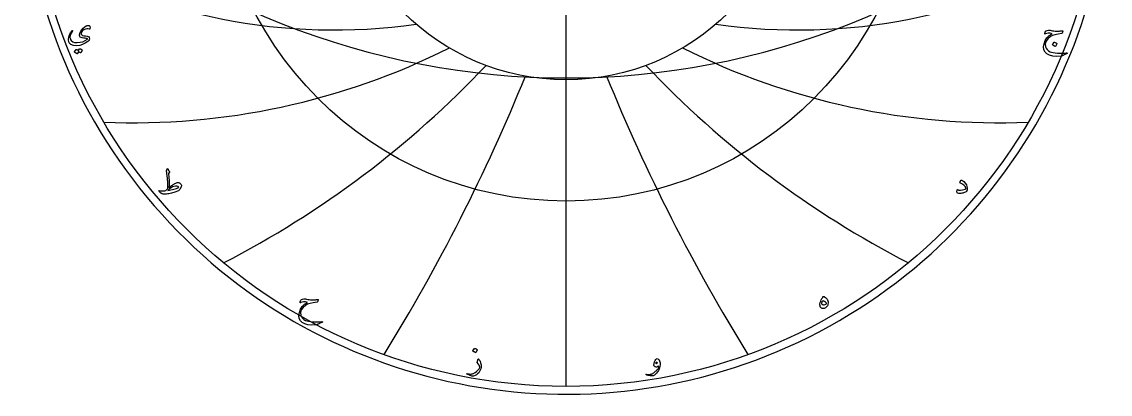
# Model space of a CAD drawing. Header units: millimetres. Extents: x -74 to 74, y -74 to 75.
# Drawn here: x -73.5 to 73.5, y -73.5 to -23.2 of the extents above; entities that cross this region are included whole.
import ezdxf

# ---------------------------------------------------------------- set-up
doc = ezdxf.new("R2010")
doc.units = ezdxf.units.MM
for name, color, linetype in [('CUT_OUTER', 1, 'Continuous'), ('ENGRAVE', 7, 'Continuous'), ('ENGRAVE_FINE', 8, 'Continuous'), ('TEXT', 5, 'Continuous')]:
    doc.layers.add(name, color=color, linetype=linetype)

msp = doc.modelspace()

# ---------------------------------------------------------------- linework, layer by layer
at = {"layer": 'CUT_OUTER'}
msp.add_arc((-0.0002, -0.0002), 73.5074, 145.195103, 87.803182, dxfattribs=at)
at = {"layer": 'ENGRAVE'}
for points in [[(0, -72.45), (0, 72.45)], [(0, -72.45), (0, -31.0439)]]:
    msp.add_lwpolyline(points, dxfattribs=at)
for radius in [72.45, 47.425, 31.0439]:
    msp.add_circle((0, 0), radius, dxfattribs=at)
for centre, radius, start, end in [((-31.2661, 54.1545), 78.4819, 239.415548, 278.083995), ((31.2661, 54.1545), 78.4819, 261.916005, 300.584452), ((-58.4656, 58.4656), 95.3183, 267.619017, 296.620352), ((58.4656, 58.4656), 95.3183, 243.379648, 272.380983), ((-106.771, 61.6443), 132.0954, 297.270124, 316.604347), ((106.771, 61.6443), 132.0954, 223.395653, 242.729876), ((-237.3281, 63.5919), 250.2353, 328.231954, 337.899065), ((237.3281, 63.5919), 250.2353, 202.100935, 211.768046)]:
    msp.add_arc(centre, radius, start, end, dxfattribs=at)
at = {"layer": 'ENGRAVE_FINE'}
msp.add_arc((0, 73.0972), 103.8953, 225.796451, 314.203549, dxfattribs=at)
at = {"layer": 'TEXT'}
for points in [[(-64.4179, -24.2206), (-64.5659, -24.1711), (-64.731, -24.1691), (-64.9132, -24.2146), (-65.1126, -24.3074), (-65.2391, -24.3959), (-65.3446, -24.5016), (-65.4288, -24.6245), (-65.4919, -24.7644), (-65.4982, -24.7924), (-65.4988, -24.8216), (-65.4937, -24.8518), (-65.4828, -24.8833), (-65.4102, -24.9809), (-65.2886, -25.0546), (-65.1177, -25.1043), (-64.8978, -25.13), (-64.6807, -25.1532), (-64.523, -25.1952), (-64.4248, -25.256), (-64.3859, -25.3357), (-64.3816, -25.5025), (-64.4145, -25.6511), (-64.4845, -25.7813), (-64.5916, -25.8933), (-64.9318, -26.1255), (-65.2943, -26.2966), (-65.679, -26.4066), (-66.0861, -26.4554), (-66.5306, -26.4246), (-66.863, -26.2909), (-67.0836, -26.0544), (-67.1921, -25.715), (-67.1984, -25.5288), (-67.1715, -25.3266), (-67.1116, -25.1083), (-67.0184, -24.8741), (-66.986, -24.809), (-66.9527, -24.7461), (-66.9186, -24.6856), (-66.8836, -24.6273), (-66.8475, -24.571), (-66.8099, -24.5165), (-66.7709, -24.4636), (-66.7305, -24.4125), (-66.7088, -24.3914), (-66.6894, -24.3828), (-66.6722, -24.3868), (-66.6574, -24.4034), (-66.6491, -24.4239), (-66.6471, -24.4445), (-66.6514, -24.4651), (-66.6619, -24.4856), (-66.8499, -24.7884), (-66.9613, -25.0615), (-66.9962, -25.3049), (-66.9544, -25.5185), (-66.8202, -25.7436), (-66.6231, -25.9024), (-66.3632, -25.995), (-66.0404, -26.0213), (-65.6268, -25.9884), (-65.2543, -25.9036), (-64.9229, -25.7668), (-64.6327, -25.5779), (-64.6153, -25.5619), (-64.6087, -25.5459), (-64.613, -25.53), (-64.6282, -25.514), (-64.6896, -25.4842), (-64.7961, -25.4591), (-64.9478, -25.4385), (-65.1446, -25.4225), (-65.3448, -25.398), (-65.4977, -25.3517), (-65.6031, -25.2837), (-65.661, -25.194), (-65.6879, -25.0886), (-65.6953, -24.9781), (-65.6833, -24.8624), (-65.6519, -24.7416), (-65.5499, -24.5042), (-65.4085, -24.2857), (-65.2277, -24.086), (-65.0075, -23.9052), (-64.9489, -23.8624), (-64.8921, -23.8252), (-64.837, -23.7938), (-64.7835, -23.7681), (-64.7321, -23.7478), (-64.683, -23.7327), (-64.6362, -23.7227), (-64.5916, -23.7178), (-64.4173, -23.7341), (-64.3105, -23.8104), (-64.2711, -23.9466), (-64.2991, -24.1429), (-64.3202, -24.1957), (-64.3471, -24.2263), (-64.3796, -24.2346), (-64.4179, -24.2206)], [(67.1213, -24.5039), (67.0116, -24.7507), (67.0016, -24.767), (66.9899, -24.7793), (66.9764, -24.7876), (66.9613, -24.7918), (66.4543, -24.8718), (66.0301, -24.9701), (65.6888, -25.0866), (65.4302, -25.2215), (65.0678, -25.5171), (64.835, -25.8419), (64.7318, -26.1958), (64.7584, -26.5788), (64.839, -26.7862), (64.9755, -26.9696), (65.168, -27.129), (65.4165, -27.2644), (65.5911, -27.3249), (65.8084, -27.3741), (66.0687, -27.4118), (66.3717, -27.4381), (66.5328, -27.4458), (66.6917, -27.4506), (66.8482, -27.4526), (67.0024, -27.4518), (67.1538, -27.4483), (67.3018, -27.4426), (67.4463, -27.4346), (67.5874, -27.4244), (67.6206, -27.4221), (67.6469, -27.4244), (67.6663, -27.4312), (67.6788, -27.4426), (67.6857, -27.4566), (67.688, -27.4712), (67.6857, -27.4863), (67.6788, -27.502), (67.6738, -27.5105), (67.668, -27.5175), (67.6613, -27.523), (67.6537, -27.5272), (67.6456, -27.5308), (67.6371, -27.5346), (67.6284, -27.5388), (67.6194, -27.5432), (67.4877, -27.5852), (67.3715, -27.6289), (67.2707, -27.6743), (67.1852, -27.7214), (67.1305, -27.7554), (67.0807, -27.7843), (67.0357, -27.808), (66.9956, -27.8265), (66.9609, -27.8408), (66.9322, -27.8517), (66.9095, -27.8591), (66.8927, -27.8631), (66.2678, -27.8862), (65.7365, -27.8414), (65.2988, -27.7286), (64.9549, -27.5477), (64.7064, -27.2998), (64.5596, -26.9902), (64.5145, -26.6188), (64.571, -26.1858), (64.7207, -25.7496), (64.9549, -25.378), (65.2737, -25.0709), (65.677, -24.8284), (65.3914, -24.7738), (65.1423, -24.761), (64.9298, -24.7898), (64.7538, -24.8604), (64.7384, -24.8661), (64.7241, -24.8695), (64.711, -24.8707), (64.699, -24.8695), (64.689, -24.8658), (64.6819, -24.8593), (64.6776, -24.8498), (64.6761, -24.8375), (64.6824, -24.7807), (64.6921, -24.7244), (64.7053, -24.6687), (64.7218, -24.6136), (64.7801, -24.5065), (64.8727, -24.4274), (64.9995, -24.3762), (65.1606, -24.3531), (65.2626, -24.354), (65.3903, -24.3657), (65.5436, -24.3882), (65.7227, -24.4216), (65.9076, -24.4551), (66.0781, -24.4776), (66.2343, -24.4893), (66.3763, -24.4902), (66.4446, -24.4872), (66.5168, -24.4828), (66.5931, -24.4769), (66.6734, -24.4696), (66.7576, -24.4606), (66.8459, -24.4496), (66.9382, -24.4366), (67.0344, -24.4216), (67.0896, -24.4199), (67.1224, -24.4331), (67.133, -24.4611), (67.1213, -24.5039)], [(65.9421, -25.9847), (65.9478, -25.979), (65.9558, -25.9756), (65.9661, -25.9744), (65.9787, -25.9756), (66.0675, -26.0115), (66.1512, -26.0555), (66.2298, -26.1075), (66.3032, -26.1675), (66.3103, -26.1767), (66.3135, -26.1858), (66.3126, -26.1949), (66.3077, -26.2041), (66.0929, -26.5514), (66.0849, -26.5597), (66.0747, -26.5617), (66.0621, -26.5574), (66.0472, -26.5468), (66.0344, -26.5377), (66.0141, -26.524), (65.9864, -26.5057), (65.9513, -26.4829), (65.9081, -26.4554), (65.8564, -26.4234), (65.7962, -26.3869), (65.7273, -26.3458), (65.7182, -26.3389), (65.7136, -26.332), (65.7136, -26.3252), (65.7182, -26.3183)], [(-65.6976, -26.8576), (-65.6919, -26.8519), (-65.6839, -26.8485), (-65.6736, -26.8473), (-65.661, -26.8485), (-65.6161, -26.8653), (-65.5725, -26.8839), (-65.5304, -26.9042), (-65.4897, -26.9262), (-65.4501, -26.9502), (-65.4114, -26.9765), (-65.3735, -27.005), (-65.3366, -27.0359), (-65.3294, -27.0453), (-65.3263, -27.0553), (-65.3271, -27.0659), (-65.332, -27.077), (-65.5514, -27.4244), (-65.5574, -27.4289), (-65.5662, -27.4289), (-65.5779, -27.4244), (-65.5925, -27.4152), (-65.6025, -27.4068), (-65.6188, -27.3952), (-65.6413, -27.3805), (-65.6702, -27.3627), (-65.7056, -27.3414), (-65.7479, -27.3164), (-65.797, -27.2877), (-65.853, -27.2552), (-66.0267, -27.5249), (-66.0347, -27.5332), (-66.045, -27.5352), (-66.0575, -27.5309), (-66.0724, -27.5203), (-66.0852, -27.5112), (-66.1055, -27.4975), (-66.1332, -27.4792), (-66.1684, -27.4563), (-66.2115, -27.4289), (-66.2632, -27.3969), (-66.3235, -27.3604), (-66.3923, -27.3192), (-66.3994, -27.3124), (-66.4026, -27.3055), (-66.4017, -27.2987), (-66.3969, -27.2918), (-66.1729, -26.9582), (-66.1672, -26.9525), (-66.1592, -26.949), (-66.1489, -26.9479), (-66.1364, -26.949), (-66.0981, -26.9615), (-66.0609, -26.9759), (-66.025, -26.9923), (-65.9901, -27.0107), (-65.9564, -27.0309), (-65.9238, -27.0524), (-65.8924, -27.0754), (-65.8621, -27.0999)], [(-53.9524, -43.3056), (-53.9306, -43.2559), (-53.9112, -43.2119), (-53.8941, -43.1736), (-53.8792, -43.1411), (-53.8669, -43.1145), (-53.8575, -43.0942), (-53.851, -43.0802), (-53.8472, -43.0725), (-53.8395, -43.0625), (-53.8301, -43.0554), (-53.819, -43.0511), (-53.8061, -43.0497), (-53.7955, -43.0514), (-53.7867, -43.0565), (-53.7795, -43.0651), (-53.7741, -43.0771), (-53.7501, -43.1354), (-53.7284, -43.1868), (-53.709, -43.2313), (-53.6918, -43.2691), (-53.682, -43.2856), (-53.6707, -43.3033), (-53.658, -43.3222), (-53.6439, -43.3422), (-53.628, -43.3633), (-53.6102, -43.3856), (-53.5903, -43.409), (-53.5685, -43.4336), (-53.5547, -43.4584), (-53.5502, -43.4827), (-53.5547, -43.5064), (-53.5685, -43.5296), (-53.6553, -43.6438), (-53.667, -43.6624), (-53.6747, -43.6815), (-53.6784, -43.7012), (-53.6781, -43.7215), (-53.6336, -44.2245), (-53.605, -44.6321), (-53.5924, -44.9444), (-53.5959, -45.1612), (-53.6006, -45.2421), (-53.6056, -45.316), (-53.6109, -45.3827), (-53.6164, -45.4422), (-53.6223, -45.4949), (-53.6284, -45.5411), (-53.6349, -45.5806), (-53.6416, -45.6136), (-53.5049, -45.5091), (-53.3782, -45.4148), (-53.2615, -45.3308), (-53.1548, -45.2571), (-53.0584, -45.1934), (-52.9726, -45.1395), (-52.8973, -45.0952), (-52.8326, -45.0606), (-52.7175, -45.0092), (-52.6098, -44.9692), (-52.5096, -44.9406), (-52.4167, -44.9235), (-52.3676, -44.9221), (-52.3162, -44.9315), (-52.2625, -44.9518), (-52.2065, -44.9829), (-52.0957, -45.0615), (-52.0145, -45.1372), (-51.9631, -45.21), (-51.9414, -45.28), (-51.9428, -45.358), (-51.9608, -45.4457), (-51.9954, -45.5431), (-52.0465, -45.6502), (-52.1037, -45.7556), (-52.1562, -45.8433), (-52.2042, -45.9133), (-52.2476, -45.9655), (-52.3367, -46.0315), (-52.4899, -46.1061), (-52.7069, -46.1892), (-52.988, -46.2809), (-53.1447, -46.3263), (-53.3039, -46.3666), (-53.4658, -46.4017), (-53.6301, -46.4317), (-53.7965, -46.4569), (-53.9644, -46.4774), (-54.1336, -46.4934), (-54.3043, -46.5048), (-54.3667, -46.4923), (-54.426, -46.4774), (-54.4821, -46.4603), (-54.5351, -46.4409), (-54.5855, -46.4191), (-54.6339, -46.3952), (-54.6803, -46.3689), (-54.7247, -46.3403), (-54.8027, -46.2832), (-54.8676, -46.226), (-54.9193, -46.1689), (-54.9578, -46.1118), (-54.979, -46.0644), (-54.983, -46.0318), (-54.9698, -46.0141), (-54.9395, -46.0112), (-54.854, -46.0214), (-54.7619, -46.029), (-54.6632, -46.034), (-54.5579, -46.0364), (-54.4461, -46.0362), (-54.3277, -46.0335), (-54.2027, -46.0282), (-54.0712, -46.0204), (-53.7695, -45.7233), (-53.764, -45.6039), (-53.761, -45.4834), (-53.7605, -45.3617), (-53.7627, -45.2389), (-53.7671, -45.1146), (-53.7735, -44.9886), (-53.782, -44.861), (-53.7924, -44.7316), (-53.8041, -44.6034), (-53.8164, -44.4796), (-53.8292, -44.3601), (-53.8427, -44.2448), (-53.8561, -44.1336), (-53.8689, -44.026), (-53.8812, -43.9222), (-53.8929, -43.8221), (-53.9039, -43.7294), (-53.9141, -43.6478), (-53.9234, -43.5774), (-53.9318, -43.5181), (-53.9394, -43.4697), (-53.9461, -43.4319), (-53.9519, -43.4046), (-53.9569, -43.3879), (-53.9601, -43.369), (-53.9604, -43.349), (-53.9578, -43.3279), (-53.9524, -43.3056)], [(-52.9743, -45.4445), (-53.1511, -45.5179), (-53.3479, -45.6331), (-53.5647, -45.7899), (-53.8015, -45.9884), (-53.572, -45.96), (-53.3542, -45.925), (-53.1481, -45.8834), (-52.9537, -45.8353), (-52.7714, -45.7812), (-52.6013, -45.7216), (-52.4434, -45.6566), (-52.2979, -45.5862), (-52.3967, -45.4642), (-52.5424, -45.4), (-52.7349, -45.3934), (-52.9743, -45.4445)], [(53.212, -44.9052), (53.2301, -44.8508), (53.248, -44.8018), (53.2655, -44.7583), (53.2828, -44.7201), (53.2995, -44.6871), (53.3154, -44.659), (53.3304, -44.6357), (53.3445, -44.6173), (53.3665, -44.5996), (53.3914, -44.5922), (53.4191, -44.595), (53.4496, -44.6082), (53.7201, -44.7895), (53.9284, -45.0001), (54.0743, -45.2397), (54.158, -45.5085), (54.1697, -45.5853), (54.1774, -45.6605), (54.1812, -45.7339), (54.1809, -45.8056), (54.1763, -45.875), (54.1672, -45.9415), (54.1535, -46.0052), (54.1352, -46.0661), (54.1189, -46.0987), (54.0975, -46.1278), (54.0709, -46.1535), (54.0392, -46.1758), (53.9301, -46.2292), (53.8175, -46.2752), (53.7016, -46.3137), (53.5822, -46.3449), (53.4599, -46.3692), (53.3354, -46.3872), (53.2085, -46.3989), (53.0794, -46.4043), (52.9263, -46.3786), (52.8326, -46.2923), (52.7984, -46.1455), (52.8235, -45.9381), (52.8321, -45.9156), (52.8441, -45.8981), (52.8595, -45.8858), (52.8783, -45.8787), (52.8946, -45.8807), (52.9115, -45.8867), (52.9289, -45.8967), (52.9469, -45.9107), (53.0026, -45.9407), (53.0783, -45.9575), (53.174, -45.9613), (53.2897, -45.9518), (53.5407, -45.9153), (53.7456, -45.8741), (53.9041, -45.8284), (54.0163, -45.7782), (54.0221, -45.7713), (54.0255, -45.7599), (54.0266, -45.7439), (54.0255, -45.7233), (53.9481, -45.5074), (53.7981, -45.3166), (53.5756, -45.1509), (53.2805, -45.0103), (53.242, -44.9901), (53.2177, -44.9658), (53.2077, -44.9375), (53.212, -44.9052)], [(-33.4627, -60.7829), (-33.5724, -61.0297), (-33.5824, -61.046), (-33.5941, -61.0583), (-33.6076, -61.0666), (-33.6227, -61.0709), (-34.1297, -61.1509), (-34.5539, -61.2491), (-34.8953, -61.3657), (-35.1538, -61.5005), (-35.5163, -61.7961), (-35.7491, -62.1209), (-35.8522, -62.4748), (-35.8256, -62.8579), (-35.7451, -63.0652), (-35.6085, -63.2486), (-35.416, -63.408), (-35.1675, -63.5434), (-34.993, -63.604), (-34.7756, -63.6531), (-34.5154, -63.6908), (-34.2123, -63.7171), (-34.0512, -63.7248), (-33.8924, -63.7297), (-33.7358, -63.7317), (-33.5816, -63.7308), (-33.4302, -63.7274), (-33.2822, -63.7217), (-33.1377, -63.7137), (-32.9966, -63.7034), (-32.9634, -63.7011), (-32.9372, -63.7034), (-32.9177, -63.7102), (-32.9052, -63.7217), (-32.8983, -63.7357), (-32.896, -63.7502), (-32.8983, -63.7654), (-32.9052, -63.7811), (-32.9102, -63.7895), (-32.916, -63.7965), (-32.9227, -63.8021), (-32.9303, -63.8062), (-32.9384, -63.8098), (-32.9469, -63.8136), (-32.9556, -63.8178), (-32.9646, -63.8222), (-33.0963, -63.8642), (-33.2125, -63.9079), (-33.3134, -63.9533), (-33.3988, -64.0005), (-33.4535, -64.0344), (-33.5033, -64.0633), (-33.5483, -64.087), (-33.5884, -64.1056), (-33.6231, -64.1199), (-33.6518, -64.1307), (-33.6746, -64.1381), (-33.6913, -64.1421), (-34.3163, -64.1653), (-34.8476, -64.1204), (-35.2852, -64.0076), (-35.6291, -63.8268), (-35.8776, -63.5788), (-36.0244, -63.2692), (-36.0695, -62.8979), (-36.013, -62.4648), (-35.8633, -62.0286), (-35.6291, -61.657), (-35.3103, -61.35), (-34.907, -61.1074), (-35.1926, -61.0529), (-35.4417, -61.04), (-35.6542, -61.0689), (-35.8302, -61.1394), (-35.8456, -61.1451), (-35.8599, -61.1486), (-35.873, -61.1497), (-35.885, -61.1486), (-35.895, -61.1449), (-35.9022, -61.1383), (-35.9064, -61.1289), (-35.9079, -61.1166), (-35.9016, -61.0597), (-35.8919, -61.0035), (-35.8787, -60.9478), (-35.8622, -60.8926), (-35.8039, -60.7855), (-35.7113, -60.7064), (-35.5845, -60.6553), (-35.4234, -60.6321), (-35.3214, -60.633), (-35.1938, -60.6447), (-35.0404, -60.6673), (-34.8613, -60.7007), (-34.6765, -60.7341), (-34.5059, -60.7567), (-34.3497, -60.7684), (-34.2077, -60.7692), (-34.1394, -60.7662), (-34.0672, -60.7618), (-33.9909, -60.756), (-33.9106, -60.7487), (-33.8264, -60.7397), (-33.7381, -60.7287), (-33.6458, -60.7157), (-33.5496, -60.7007), (-33.4945, -60.699), (-33.4616, -60.7121), (-33.451, -60.7401), (-33.4627, -60.7829)], [(34.7242, -60.3259), (34.7633, -60.3079), (34.8076, -60.3042), (34.857, -60.3148), (34.9115, -60.3396), (35.0472, -60.4305), (35.1618, -60.5339), (35.2552, -60.6498), (35.3274, -60.7784), (35.3774, -60.9123), (35.404, -61.0492), (35.4071, -61.1888), (35.3869, -61.3314), (35.35, -61.4614), (35.2989, -61.577), (35.2335, -61.6784), (35.1538, -61.7656), (35.0638, -61.8355), (34.9675, -61.8855), (34.865, -61.9155), (34.7562, -61.9255), (34.6139, -61.9152), (34.4979, -61.8753), (34.4082, -61.8056), (34.3448, -61.7062), (34.3068, -61.5853), (34.2934, -61.4468), (34.3045, -61.2905), (34.3403, -61.1166), (34.3982, -60.9361), (34.4762, -60.7647), (34.5742, -60.6024), (34.6922, -60.4493), (34.6962, -60.4422), (34.699, -60.4299), (34.7007, -60.4125), (34.7013, -60.3899), (34.7027, -60.3653), (34.707, -60.3465), (34.7142, -60.3333), (34.7242, -60.3259)], [(35.1583, -61.3085), (35.1775, -61.2845), (35.18, -61.2537), (35.1661, -61.216), (35.1355, -61.1714), (35.0295, -61.056), (34.9264, -60.9749), (34.8261, -60.9281), (34.7287, -60.9155), (34.6825, -60.9238), (34.6396, -60.9486), (34.6002, -60.99), (34.5642, -61.048), (34.5353, -61.1106), (34.5174, -61.1657), (34.5102, -61.2134), (34.5139, -61.2537), (34.5459, -61.3277), (34.6008, -61.3805), (34.6785, -61.4122), (34.779, -61.4228), (34.8901, -61.4156), (34.9904, -61.3942), (35.0798, -61.3585), (35.1583, -61.3085)], [(-12.347, -67.3256), (-12.3413, -67.3199), (-12.3333, -67.3165), (-12.323, -67.3153), (-12.3104, -67.3165), (-12.2216, -67.3525), (-12.1379, -67.3964), (-12.0593, -67.4484), (-11.9859, -67.5084), (-11.9788, -67.5176), (-11.9756, -67.5267), (-11.9765, -67.5358), (-11.9814, -67.545), (-12.1962, -67.8923), (-12.2042, -67.9006), (-12.2144, -67.9026), (-12.227, -67.8983), (-12.2419, -67.8878), (-12.2547, -67.8786), (-12.275, -67.8649), (-12.3027, -67.8466), (-12.3378, -67.8238), (-12.381, -67.7964), (-12.4327, -67.7644), (-12.4929, -67.7278), (-12.5618, -67.6867), (-12.5709, -67.6798), (-12.5755, -67.673), (-12.5755, -67.6661), (-12.5709, -67.6592)], [(-11.8808, -68.747), (-11.8782, -68.7387), (-11.8751, -68.7321), (-11.8714, -68.7273), (-11.8671, -68.7241), (-11.8542, -68.723), (-11.8385, -68.7287), (-11.82, -68.7413), (-11.7985, -68.7607), (-11.7151, -68.8598), (-11.6431, -68.9744), (-11.5826, -69.1043), (-11.5335, -69.2497), (-11.4952, -69.4062), (-11.4718, -69.5605), (-11.4632, -69.7125), (-11.4695, -69.8621), (-11.51, -70.0592), (-11.5769, -70.2483), (-11.67, -70.4294), (-11.7894, -70.6025), (-11.9322, -70.7593), (-12.0956, -70.887), (-12.2796, -70.9856), (-12.4841, -71.055), (-12.5389, -71.0667), (-12.5938, -71.0698), (-12.6486, -71.0644), (-12.7035, -71.0504), (-12.8299, -71.0063), (-12.944, -70.9653), (-13.0458, -70.9275), (-13.1354, -70.8927), (-13.2123, -70.8612), (-13.2765, -70.8328), (-13.3277, -70.8075), (-13.3662, -70.7853), (-13.3742, -70.7785), (-13.3799, -70.7716), (-13.3833, -70.7648), (-13.3844, -70.7579), (-13.3836, -70.7491), (-13.381, -70.7408), (-13.3767, -70.7331), (-13.3707, -70.7259), (-13.363, -70.7205), (-13.3536, -70.7179), (-13.3424, -70.7182), (-13.3296, -70.7214), (-13.2513, -70.7424), (-13.1765, -70.7596), (-13.1051, -70.7732), (-13.0371, -70.7831), (-12.972, -70.7892), (-12.9091, -70.7916), (-12.8486, -70.7903), (-12.7903, -70.7853), (-12.7322, -70.7761), (-12.672, -70.7619), (-12.6099, -70.7429), (-12.5458, -70.7191), (-12.4797, -70.6901), (-12.4115, -70.6557), (-12.3414, -70.6158), (-12.2693, -70.5705), (-12.0668, -70.4249), (-11.8934, -70.2666), (-11.7491, -70.0958), (-11.634, -69.9124), (-11.6266, -69.8976), (-11.6226, -69.8804), (-11.622, -69.861), (-11.6249, -69.8393), (-11.6729, -69.711), (-11.7483, -69.5685), (-11.8511, -69.4117), (-11.9814, -69.2406), (-11.9871, -69.2297), (-11.9905, -69.22), (-11.9916, -69.2114), (-11.9905, -69.204)], [(11.9516, -69.1355), (12.0351, -68.9418), (12.1253, -68.8041), (12.2224, -68.7224), (12.3264, -68.6967), (12.3915, -68.7081), (12.4544, -68.7424), (12.5149, -68.7995), (12.5732, -68.8795), (12.6012, -68.9258), (12.6258, -68.9732), (12.6469, -69.0218), (12.6646, -69.0715), (12.6798, -69.1226), (12.6932, -69.1754), (12.7049, -69.23), (12.7149, -69.2863), (12.7243, -69.4117), (12.716, -69.5594), (12.69, -69.7293), (12.6463, -69.9216), (12.5818, -70.1206), (12.4932, -70.3112), (12.3807, -70.4931), (12.2441, -70.6665), (12.101, -70.8176), (11.9734, -70.9282), (11.8611, -70.9981), (11.7643, -71.0276), (11.6654, -71.0327), (11.5517, -71.0299), (11.4232, -71.019), (11.2798, -71.0001), (11.2071, -70.9883), (11.1398, -70.9756), (11.078, -70.962), (11.0216, -70.9476), (10.9703, -70.9329), (10.9239, -70.9185), (10.8823, -70.9043), (10.8456, -70.8905), (10.8239, -70.8785), (10.8091, -70.8653), (10.8011, -70.851), (10.7999, -70.8356), (10.8071, -70.8202), (10.8193, -70.8105), (10.8368, -70.8065), (10.8593, -70.8082), (11.0356, -70.8253), (11.2078, -70.8265), (11.3761, -70.8116), (11.5403, -70.7808), (11.591, -70.7651), (11.6471, -70.7408), (11.7087, -70.7079), (11.7757, -70.6665), (11.8481, -70.6165), (11.9259, -70.558), (12.0092, -70.4908), (12.0979, -70.4151), (12.1847, -70.3369), (12.2624, -70.262), (12.331, -70.1906), (12.3904, -70.1226), (12.4404, -70.0578), (12.4807, -69.9958), (12.5112, -69.9367), (12.5321, -69.8804), (12.5201, -69.7953), (12.5069, -69.7319), (12.4927, -69.6902), (12.4772, -69.6702), (12.3844, -69.7796), (12.2796, -69.8381), (12.1627, -69.8459), (12.0339, -69.8027), (11.9276, -69.7096), (11.8785, -69.5674), (11.8865, -69.376), (11.9516, -69.1355)], [(12.3675, -69.3046), (12.3001, -69.2229), (12.2304, -69.1926), (12.1585, -69.2137), (12.0842, -69.2863), (12.1447, -69.3354), (12.2122, -69.3548), (12.2864, -69.3445), (12.3675, -69.3046)]]:
    msp.add_lwpolyline(points, close=True, dxfattribs=at)

doc.saveas('drawing.dxf')
